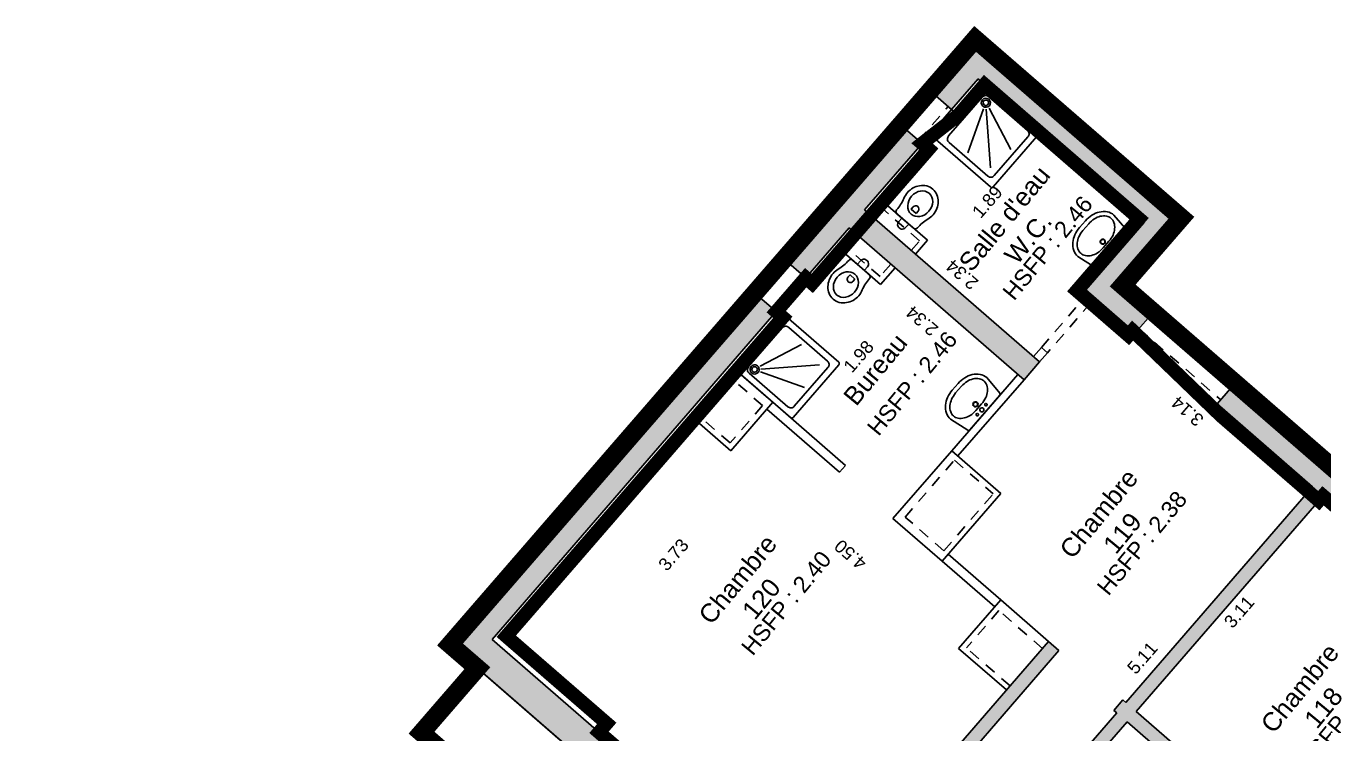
# Model space of a CAD drawing. Header units: metres. Extents: x 1653866.1 to 1653952.6, y 8210294.1 to 8210389.6.
# Drawn here: x 1653866.14 to 1653880.28, y 8210336.35 to 8210344.05 of the extents above; entities that cross this region are included whole.
import ezdxf

# ---------------------------------------------------------------- set-up
doc = ezdxf.new("R2010")
doc.units = ezdxf.units.M
doc.header["$PDMODE"] = 32
doc.header["$PDSIZE"] = -0.5
doc.linetypes.add('AXES', pattern=[2, 1.25, -0.25, 0.25, -0.25])
doc.linetypes.add('CACHE2', pattern=[0.1875, 0.125, -0.0625])
for name, color, linetype in [('GEX_BAT_allege', 161, 'Continuous'), ('GEX_BAT_cloison', 2, 'Continuous'), ('GEX_BAT_cloison_vitree', 141, 'Continuous'), ('GEX_BAT_coffrage', 221, 'Continuous'), ('GEX_BAT_fenetre', 4, 'Continuous'), ('GEX_BAT_gaine_tremie', 13, 'Continuous'), ('GEX_BAT_garde_corps', 181, 'Continuous'), ('GEX_BAT_linteau_cloison', 3, 'CACHE2'), ('GEX_BAT_mur', 1, 'Continuous'), ('GEX_MEP_txt_cot_alti', 51, 'Continuous'), ('GEX_MEP_txt_cot_plani', 30, 'Continuous'), ('GEX_MEP_txt_designation', 7, 'Continuous')]:
    doc.layers.add(name, color=color, linetype=linetype)
for name, color, linetype, true_color in [('GEX_EDS_sdp_1-habitation', 1, 'AXES', 0xff0000), ('GEX_EDS_shob_contour', 1, 'Continuous', 0xff0000), ('GEX_EDS_shon_snc', 7, 'Continuous', 0xbfff7f), ('GEX_EQU_sanitaire', 9, 'Continuous', 0x808080), ('GEX_MEP_mur_pochage', 7, 'Continuous', 0x999999)]:
    doc.layers.add(name, color=color, linetype=linetype, true_color=true_color)
doc.styles.add('G100TXT-cote', font='swissl.ttf')
doc.styles.add('G100TXT-droit', font='swissl.ttf', dxfattribs={"height": 0.2})
doc.styles.add('G100TXT-italic', font='swissli.ttf', dxfattribs={"height": 0.14})
doc.dimstyles.new('G100COT-libre', dxfattribs={"dimtxt": 0.14, "dimasz": 0.18, "dimexe": 0.18, "dimexo": 0.2, "dimgap": 0.09, "dimtad": 0, "dimzin": 0, "dimdsep": 46, "dimtxsty": 'G100TXT-cote', "dimblk1": 'OBLIQUE', "dimblk2": 'OBLIQUE', "dimsah": 1, "dimcen": 0.09, "dimse1": 1, "dimse2": 1, "dimsd1": 1, "dimsd2": 1, "dimclrd": 252, "dimaunit": 2, "dimadec": 3, "dimazin": 0, "dimtfac": 1, "dimtix": 1, "dimtofl": 0, "dimtmove": 0, "dimatfit": 3, "dimldrblk": 'OBLIQUE', "dimfxl": 0.18, "dimtolj": 1, "dimtzin": 0, "dimarcsym": 0})

# ---------------------------------------------------------------- blocks, each defined once
blk = doc.blocks.new('WC_sr')
at = {"layer": 'GEX_EQU_sanitaire'}
blk.add_lwpolyline([(-0.05, -0.1), (-0.05, -0.05, -1), (0.05, -0.05), (0.05, -0.1)], format="xyb", dxfattribs=at)
for points in [[(-0.12, -0.1), (0.12, -0.1, -0.414214), (0.15, -0.13, 0.079048), (0.173, -0.276, -0.079048), (0.185, -0.35, -0.083285), (0.172, -0.428, -0.09084), (0.134, -0.494, -0.104065), (0.073, -0.543, -0.115836), (0, -0.56, -0.115836), (-0.073, -0.543, -0.104065), (-0.134, -0.494, -0.09084), (-0.172, -0.428, -0.083285), (-0.185, -0.35, -0.079048), (-0.173, -0.276, 0.079048), (-0.15, -0.13, -0.414214), (-0.12, -0.1)], [(-0.035, -0.24), (0.035, -0.24), (0.035, -0.275, -1), (-0.035, -0.275)]]:
    blk.add_lwpolyline(points, format="xyb", close=True, dxfattribs=at)
blk.add_ellipse((0, -0.35), major_axis=(0, -0.15), ratio=0.833333, dxfattribs=at)
blk = doc.blocks.new('Douche_anc')
for p, q in [((-0.238, -0.207), (-0.052, -0.68)), ((-0.211, -0.189), (0.242, -0.642)), ((-0.193, -0.162), (0.28, -0.348))]:
    blk.add_line(p, q)
for points in [[(-0.38, -0.8, -0.414214), (-0.4, -0.78), (-0.4, -0.02, -0.414214), (-0.38, 0), (0.38, 0, -0.414214), (0.4, -0.02), (0.4, -0.78, -0.414214), (0.38, -0.8)], [(0.28, -0.07, -0.414214), (0.33, -0.12), (0.33, -0.68, -0.414214), (0.28, -0.73), (-0.28, -0.73, -0.414214), (-0.33, -0.68), (-0.33, -0.12, -0.414214), (-0.28, -0.07)], [(-0.21, -0.14, -1), (-0.31, -0.14, -1)], [(-0.23, -0.14, -1), (-0.29, -0.14, -1)]]:
    blk.add_lwpolyline(points, format="xyb", close=True)
blk = doc.blocks.new('Lav_vc')
at = {"layer": 'GEX_EQU_sanitaire'}
for points in [[(0.267, -0.014, 0.371491), (0.251, 0), (-0.251, 0, 0.371491), (-0.267, -0.014), (-0.3, -0.234, 0.13052), (-0.28, -0.31, 0.001378), (-0.279, -0.311, 0.106642), (-0.22, -0.376, 0.083438), (-0.142, -0.414, 0.072173), (-0.048, -0.428), (0.048, -0.428, 0.072173), (0.142, -0.414, 0.083438), (0.22, -0.376, 0.106642), (0.279, -0.311, 0.131922), (0.3, -0.234)], [(0.129, -0.099, 0.072173), (0.048, -0.088), (-0.048, -0.088, 0.072173), (-0.129, -0.099, 0.083438), (-0.192, -0.13, 0.106642), (-0.238, -0.18, 0.131922), (-0.252, -0.234, 0.131922), (-0.238, -0.287, 0.106642), (-0.192, -0.337, 0.083438), (-0.129, -0.368, 0.072173), (-0.048, -0.38), (0.048, -0.38, 0.072173), (0.129, -0.368, 0.083439), (0.192, -0.337, 0.106641), (0.238, -0.287, 0.131922), (0.252, -0.234, 0.131922), (0.238, -0.18, 0.106642), (0.192, -0.13, 0.083438)], [(-0.085, -0.048, -1), (-0.059, -0.048, -1)], [(0.028, -0.136, -1), (-0.028, -0.136, -1)], [(0.024, -0.136, -1), (-0.024, -0.136, -1)], [(-0.022, -0.044, -1), (0.022, -0.044, -1)], [(0.059, -0.048, -1), (0.085, -0.048, -1)]]:
    blk.add_lwpolyline(points, format="xyb", close=True, dxfattribs=at)
blk = doc.blocks.new('SAN_Lavabo_1vasque_classique')
at = {"layer": 'GEX_EQU_sanitaire'}
blk.add_blockref('Lav_vc', (0, 0), dxfattribs=at)
blk = doc.blocks.new('*D160')
at = {"layer": 'Defpoints', "color": 0, "transparency": 16777216}
for p in [(1653880.279, 8210338.932), (1653880.384, 8210338.842), (1653878.241, 8210336.583)]:
    blk.add_point(p, dxfattribs=at)
at = {"layer": 'GEX_MEP_txt_cot_plani', "color": 0, "transparency": 16777216, "insert": (1653879.365, 8210337.667), "char_height": 0.14, "attachment_point": 5, "rotation": 49.0604, "style": 'G100TXT-cote'}
blk.add_mtext('\\A1;3.11', dxfattribs=at)
blk = doc.blocks.new('_OBLIQUE')
at = {"color": 0, "linetype": 'ByBlock'}
blk.add_line((-0.5, -0.5), (0.5, 0.5), dxfattribs=at)
blk = doc.blocks.new('*D236')
at = {"layer": 'Defpoints', "color": 0, "transparency": 16777216}
for p in [(1653874.368, 8210339.745), (1653874.421, 8210339.698), (1653871.924, 8210336.927)]:
    blk.add_point(p, dxfattribs=at)
at = {"layer": 'GEX_MEP_txt_cot_plani', "color": 0, "transparency": 16777216, "insert": (1653873.199, 8210338.29), "char_height": 0.14, "attachment_point": 5, "rotation": 49.0604, "style": 'G100TXT-cote'}
blk.add_mtext('\\A1;3.73', dxfattribs=at)
blk = doc.blocks.new('*D237')
at = {"layer": 'Defpoints', "color": 0, "transparency": 16777216}
for p in [(1653873.427, 8210339.766), (1653873.427, 8210339.766), (1653876.828, 8210336.816)]:
    blk.add_point(p, dxfattribs=at)
at = {"layer": 'GEX_MEP_txt_cot_plani', "color": 0, "transparency": 16777216, "insert": (1653875.128, 8210338.291), "char_height": 0.14, "attachment_point": 5, "rotation": 139.0604, "style": 'G100TXT-cote'}
blk.add_mtext('\\A1;4.50', dxfattribs=at)
blk = doc.blocks.new('*D238')
at = {"layer": 'Defpoints', "color": 0, "transparency": 16777216}
for p in [(1653875.866, 8210341.198), (1653875.917, 8210341.154), (1653874.62, 8210339.658)]:
    blk.add_point(p, dxfattribs=at)
at = {"layer": 'GEX_MEP_txt_cot_plani', "color": 0, "transparency": 16777216, "insert": (1653875.217, 8210340.451), "char_height": 0.14, "attachment_point": 5, "rotation": 49.0604, "style": 'G100TXT-cote'}
blk.add_mtext('\\A1;1.98', dxfattribs=at)
blk = doc.blocks.new('*D239')
at = {"layer": 'Defpoints', "color": 0, "transparency": 16777216}
for p in [(1653875.026, 8210341.61), (1653876.793, 8210340.07), (1653876.796, 8210340.074)]:
    blk.add_point(p, dxfattribs=at)
at = {"layer": 'GEX_MEP_txt_cot_plani', "color": 0, "transparency": 16777216, "insert": (1653875.908, 8210340.838), "char_height": 0.14, "attachment_point": 5, "rotation": 139.0604, "style": 'G100TXT-cote'}
blk.add_mtext('\\A1;2.34', dxfattribs=at)
blk = doc.blocks.new('*D240')
at = {"layer": 'Defpoints', "color": 0, "transparency": 16777216}
for p in [(1653877.171, 8210342.909), (1653877.24, 8210342.849), (1653875.932, 8210341.481)]:
    blk.add_point(p, dxfattribs=at)
at = {"layer": 'GEX_MEP_txt_cot_plani', "color": 0, "transparency": 16777216, "insert": (1653876.62, 8210342.135), "char_height": 0.14, "attachment_point": 5, "rotation": 49.0604, "style": 'G100TXT-cote'}
blk.add_mtext('\\A1;1.89', dxfattribs=at)
blk = doc.blocks.new('*D241')
at = {"layer": 'Defpoints', "color": 0, "transparency": 16777216}
for p in [(1653875.395, 8210342.035), (1653875.46, 8210342.111), (1653877.165, 8210340.5)]:
    blk.add_point(p, dxfattribs=at)
at = {"layer": 'GEX_MEP_txt_cot_plani', "color": 0, "transparency": 16777216, "insert": (1653876.345, 8210341.343), "char_height": 0.14, "attachment_point": 5, "rotation": 139.0604, "style": 'G100TXT-cote'}
blk.add_mtext('\\A1;2.34', dxfattribs=at)
blk = doc.blocks.new('*D242')
at = {"layer": 'Defpoints', "color": 0, "transparency": 16777216}
for p in [(1653879.984, 8210339.095), (1653880.12, 8210338.978), (1653876.772, 8210335.117)]:
    blk.add_point(p, dxfattribs=at)
at = {"layer": 'GEX_MEP_txt_cot_plani', "color": 0, "transparency": 16777216, "insert": (1653878.31, 8210337.165), "char_height": 0.14, "attachment_point": 5, "rotation": 49.0604, "style": 'G100TXT-cote'}
blk.add_mtext('\\A1;5.11', dxfattribs=at)
blk = doc.blocks.new('*D243')
at = {"layer": 'Defpoints', "color": 0, "transparency": 16777216}
for p in [(1653877.607, 8210340.873), (1653877.616, 8210340.882), (1653879.979, 8210338.815)]:
    blk.add_point(p, dxfattribs=at)
at = {"layer": 'GEX_MEP_txt_cot_plani', "color": 0, "transparency": 16777216, "insert": (1653878.802, 8210339.854), "char_height": 0.14, "attachment_point": 5, "rotation": 139.0604, "style": 'G100TXT-cote'}
blk.add_mtext('\\A1;3.14', dxfattribs=at)

msp = doc.modelspace()

# ---------------------------------------------------------------- hatches: boundary and pattern name
at = {"layer": 'GEX_MEP_mur_pochage'}
h = msp.add_hatch(color=256, dxfattribs=at)
h.dxf.hatch_style = 1
h.paths.add_polyline_path([(1653876.487, 8210343.911), (1653875.996, 8210343.346), (1653876.23, 8210343.142), (1653876.519, 8210343.475), (1653878.327, 8210341.906), (1653877.694, 8210341.175), (1653878.233, 8210340.707), (1653878.43, 8210340.934), (1653878.095, 8210341.224), (1653878.735, 8210341.962)])
h = msp.add_hatch(color=256, dxfattribs=at)
h.dxf.hatch_style = 1
h.paths.add_polyline_path([(1653875.675, 8210342.975), (1653874.406, 8210341.512), (1653874.64, 8210341.309), (1653875.112, 8210341.853), (1653877.021, 8210340.197), (1653877.189, 8210340.391), (1653875.28, 8210342.047), (1653875.909, 8210342.772)])
h = msp.add_hatch(color=256, dxfattribs=at)
h.dxf.hatch_style = 1
h.paths.add_polyline_path([(1653874.085, 8210341.142), (1653870.763, 8210337.312), (1653872.269, 8210336.005), (1653872.493, 8210336.263), (1653871.221, 8210337.367), (1653874.319, 8210340.939)])
h = msp.add_hatch(color=256, dxfattribs=at)
h.dxf.hatch_style = 1
h.paths.add_polyline_path([(1653879.322, 8210340.16), (1653879.125, 8210339.934), (1653880.166, 8210339.03), (1653878.128, 8210336.681), (1653878.098, 8210336.707), (1653878, 8210336.594), (1653878.03, 8210336.568), (1653876.772, 8210335.117), (1653876.726, 8210335.157), (1653876.628, 8210335.043), (1653878.215, 8210333.667), (1653878.313, 8210333.781), (1653876.885, 8210335.019), (1653878.143, 8210336.47), (1653879.541, 8210335.257), (1653879.639, 8210335.371), (1653878.241, 8210336.583), (1653880.279, 8210338.932), (1653881.518, 8210337.858), (1653881.715, 8210338.084)])
h = msp.add_hatch(color=256, dxfattribs=at)
h.dxf.hatch_style = 1
h.paths.add_polyline_path([(1653877.287, 8210337.345), (1653875.76, 8210335.584), (1653875.874, 8210335.486), (1653875.979, 8210335.607), (1653876.024, 8210335.568), (1653876.122, 8210335.681), (1653876.077, 8210335.72), (1653877.4, 8210337.246)])

# ---------------------------------------------------------------- linework, layer by layer
at = {"layer": 'GEX_BAT_allege'}
for p, q in [((1653875.996, 8210343.346), (1653875.675, 8210342.975)), ((1653874.085, 8210341.142), (1653874.406, 8210341.512)), ((1653879.322, 8210340.16), (1653878.43, 8210340.934))]:
    msp.add_line(p, q, dxfattribs=at)
at = {"layer": 'GEX_BAT_cloison'}
for p, q in [((1653877.209, 8210340.55), (1653877.122, 8210340.449)), ((1653877.189, 8210340.391), (1653877.276, 8210340.491)), ((1653877.209, 8210340.55), (1653877.276, 8210340.491)), ((1653876.953, 8210340.255), (1653876.233, 8210339.424)), ((1653876.3, 8210339.366), (1653877.021, 8210340.197)), ((1653875.074, 8210339.264), (1653874.281, 8210339.952)), ((1653875.008, 8210339.189), (1653874.215, 8210339.877)), ((1653875.074, 8210339.264), (1653875.008, 8210339.189)), ((1653876.7, 8210337.721), (1653876.126, 8210338.219)), ((1653876.766, 8210337.797), (1653876.192, 8210338.295))]:
    msp.add_line(p, q, dxfattribs=at)
at = {"layer": 'GEX_BAT_cloison_vitree'}
for p, q in [((1653875.909, 8210342.772), (1653876.23, 8210343.142)), ((1653874.319, 8210340.939), (1653874.64, 8210341.309)), ((1653878.233, 8210340.707), (1653879.125, 8210339.934))]:
    msp.add_line(p, q, dxfattribs=at)
at = {"layer": 'GEX_BAT_coffrage'}
for p, q in [((1653876.302, 8210343.08), (1653876.59, 8210343.413)), ((1653876.302, 8210343.08), (1653876.23, 8210343.142)), ((1653875.909, 8210342.772), (1653875.981, 8210342.71)), ((1653875.352, 8210341.985), (1653875.981, 8210342.71)), ((1653877.595, 8210341.168), (1653878.274, 8210341.952)), ((1653874.711, 8210341.247), (1653875.183, 8210341.791)), ((1653874.711, 8210341.247), (1653874.64, 8210341.309)), ((1653877.595, 8210341.168), (1653878.158, 8210340.68)), ((1653874.39, 8210340.877), (1653874.319, 8210340.939)), ((1653871.376, 8210337.402), (1653874.39, 8210340.877)), ((1653878.203, 8210340.733), (1653878.158, 8210340.68)), ((1653879.214, 8210339.856), (1653879.168, 8210339.803)), ((1653879.168, 8210339.803), (1653880.12, 8210338.978)), ((1653872.471, 8210336.452), (1653871.376, 8210337.402)), ((1653872.387, 8210336.355), (1653872.471, 8210336.452))]:
    msp.add_line(p, q, dxfattribs=at)
at = {"layer": 'GEX_BAT_fenetre', "linetype": 'CACHE2'}
for p, q in [((1653875.871, 8210342.805), (1653876.192, 8210343.175)), ((1653874.281, 8210340.972), (1653874.602, 8210341.342)), ((1653878.272, 8210340.753), (1653879.164, 8210339.979))]:
    msp.add_line(p, q, dxfattribs=at)
at = {"layer": 'GEX_BAT_gaine_tremie', "linetype": 'CACHE2'}
for p, q in [((1653875.881, 8210341.711), (1653875.443, 8210342.091)), ((1653875.45, 8210341.321), (1653875.065, 8210341.655)), ((1653875.79, 8210341.605), (1653875.881, 8210341.711)), ((1653875.568, 8210341.457), (1653875.45, 8210341.321)), ((1653874.17, 8210339.916), (1653873.82, 8210340.22)), ((1653874.17, 8210339.916), (1653873.816, 8210339.508)), ((1653873.816, 8210339.508), (1653873.466, 8210339.812)), ((1653875.723, 8210338.701), (1653876.261, 8210339.32)), ((1653876.261, 8210339.32), (1653876.684, 8210338.953)), ((1653876.146, 8210338.334), (1653876.684, 8210338.953)), ((1653876.146, 8210338.334), (1653875.723, 8210338.701)), ((1653876.746, 8210337.682), (1653876.392, 8210337.274)), ((1653877.222, 8210337.269), (1653876.746, 8210337.682)), ((1653876.868, 8210336.861), (1653876.392, 8210337.274))]:
    msp.add_line(p, q, dxfattribs=at)
at = {"layer": 'GEX_BAT_gaine_tremie'}
for p, q in [((1653875.966, 8210341.717), (1653875.483, 8210342.136)), ((1653875.456, 8210341.236), (1653875.026, 8210341.61)), ((1653875.835, 8210341.566), (1653875.966, 8210341.717)), ((1653875.614, 8210341.417), (1653875.456, 8210341.236)), ((1653874.235, 8210339.992), (1653873.886, 8210340.295)), ((1653874.281, 8210339.952), (1653873.822, 8210339.424)), ((1653873.822, 8210339.424), (1653873.427, 8210339.766)), ((1653876.233, 8210339.424), (1653875.591, 8210338.684)), ((1653876.233, 8210339.424), (1653876.768, 8210338.959)), ((1653876.126, 8210338.219), (1653876.768, 8210338.959)), ((1653876.126, 8210338.219), (1653875.591, 8210338.684)), ((1653876.766, 8210337.797), (1653876.307, 8210337.268)), ((1653877.287, 8210337.345), (1653876.766, 8210337.797)), ((1653876.828, 8210336.816), (1653876.307, 8210337.268))]:
    msp.add_line(p, q, dxfattribs=at)
at = {"layer": 'GEX_BAT_garde_corps', "const_width": 0.03}
msp.add_lwpolyline([(1653872.62, 8210334.47), (1653870.452, 8210336.351), (1653871.061, 8210337.054)], dxfattribs=at)
at = {"layer": 'GEX_BAT_linteau_cloison'}
for p, q in [((1653877.209, 8210340.55), (1653877.681, 8210341.094)), ((1653877.748, 8210341.035), (1653877.276, 8210340.491))]:
    msp.add_line(p, q, dxfattribs=at)
at = {"layer": 'GEX_BAT_mur'}
for p, q in [((1653875.996, 8210343.346), (1653876.487, 8210343.911)), ((1653878.735, 8210341.962), (1653876.487, 8210343.911)), ((1653876.23, 8210343.142), (1653876.519, 8210343.475)), ((1653878.327, 8210341.906), (1653876.519, 8210343.475)), ((1653876.23, 8210343.142), (1653875.996, 8210343.346)), ((1653874.406, 8210341.512), (1653875.675, 8210342.975)), ((1653875.909, 8210342.772), (1653875.675, 8210342.975)), ((1653875.28, 8210342.047), (1653875.909, 8210342.772)), ((1653877.189, 8210340.391), (1653875.28, 8210342.047)), ((1653877.694, 8210341.175), (1653878.327, 8210341.906)), ((1653878.095, 8210341.224), (1653878.735, 8210341.962)), ((1653874.64, 8210341.309), (1653875.112, 8210341.853)), ((1653877.021, 8210340.197), (1653875.112, 8210341.853)), ((1653874.64, 8210341.309), (1653874.406, 8210341.512)), ((1653877.694, 8210341.175), (1653878.233, 8210340.707)), ((1653878.095, 8210341.224), (1653878.43, 8210340.934)), ((1653870.763, 8210337.312), (1653874.085, 8210341.142)), ((1653874.319, 8210340.939), (1653874.085, 8210341.142)), ((1653871.221, 8210337.367), (1653874.319, 8210340.939)), ((1653878.43, 8210340.934), (1653878.233, 8210340.707)), ((1653877.189, 8210340.391), (1653877.021, 8210340.197)), ((1653879.322, 8210340.16), (1653879.125, 8210339.934)), ((1653879.322, 8210340.16), (1653881.715, 8210338.084)), ((1653879.125, 8210339.934), (1653880.166, 8210339.03)), ((1653878.128, 8210336.681), (1653880.166, 8210339.03)), ((1653878.241, 8210336.583), (1653880.279, 8210338.932)), ((1653872.493, 8210336.263), (1653871.221, 8210337.367)), ((1653872.269, 8210336.005), (1653870.763, 8210337.312)), ((1653877.287, 8210337.345), (1653875.76, 8210335.584)), ((1653876.077, 8210335.72), (1653877.4, 8210337.246)), ((1653877.287, 8210337.345), (1653877.4, 8210337.246)), ((1653878, 8210336.594), (1653878.098, 8210336.707)), ((1653878.098, 8210336.707), (1653878.128, 8210336.681)), ((1653876.772, 8210335.117), (1653878.03, 8210336.568)), ((1653878, 8210336.594), (1653878.03, 8210336.568)), ((1653878.241, 8210336.583), (1653879.639, 8210335.371)), ((1653876.885, 8210335.019), (1653878.143, 8210336.47)), ((1653878.143, 8210336.47), (1653879.541, 8210335.257))]:
    msp.add_line(p, q, dxfattribs=at)
at = {"layer": 'GEX_EDS_sdp_1-habitation', "const_width": 0.15}
msp.add_lwpolyline([(1653881.518, 8210337.858), (1653880.279, 8210338.932), (1653880.233, 8210338.879), (1653880.12, 8210338.978), (1653879.168, 8210339.803), (1653878.203, 8210340.733), (1653878.158, 8210340.68), (1653877.595, 8210341.168), (1653878.274, 8210341.952), (1653876.59, 8210343.413), (1653876.302, 8210343.08), (1653875.909, 8210342.772), (1653875.981, 8210342.71), (1653874.711, 8210341.247), (1653874.64, 8210341.309), (1653874.319, 8210340.939), (1653874.39, 8210340.877), (1653871.376, 8210337.402), (1653872.471, 8210336.452), (1653872.387, 8210336.355), (1653873.453, 8210335.431)], dxfattribs=at)
at = {"layer": 'GEX_EDS_shob_contour', "const_width": 0.2}
msp.add_lwpolyline([(1653894.683, 8210326.835), (1653886.466, 8210333.962), (1653878.095, 8210341.224), (1653878.735, 8210341.962), (1653876.487, 8210343.911), (1653870.763, 8210337.312), (1653871.061, 8210337.054), (1653870.452, 8210336.351), (1653872.62, 8210334.47), (1653866.281, 8210327.163), (1653873.375, 8210321.01), (1653880.286, 8210328.978), (1653900.681, 8210311.286)], dxfattribs=at)
at = {"layer": 'GEX_EDS_shon_snc'}
msp.add_lwpolyline([(1653871.061, 8210337.054), (1653870.452, 8210336.351), (1653872.62, 8210334.47), (1653873.229, 8210335.173)], close=True, dxfattribs=at)

# ---------------------------------------------------------------- block references
at = {"rotation": 229.0604427363216}
for p in [(1653877.98, 8210341.612), (1653876.593, 8210339.84)]:
    msp.add_blockref('SAN_Lavabo_1vasque_classique', p, dxfattribs=at)
at = {"layer": 'GEX_EQU_sanitaire'}
for name, p, rotation in [('Douche_anc', (1653876.892, 8210343.151), 319.0604419515952), ('WC_sr', (1653875.659, 8210341.851), 139.0604426595161)]:
    msp.add_blockref(name, p, dxfattribs=dict(at, rotation=rotation))
at = {"layer": 'GEX_EQU_sanitaire', "xscale": -1}
for name, p, rotation in [('WC_sr', (1653875.307, 8210341.498), 319.0604429655252), ('Douche_anc', (1653874.188, 8210340.033), 139.0604425655318)]:
    msp.add_blockref(name, p, dxfattribs=dict(at, rotation=rotation))

# ---------------------------------------------------------------- texts
at = {"layer": 'GEX_MEP_txt_cot_alti', "char_height": 0.18, "width": 1.56754, "attachment_point": 1, "rotation": 50.5279, "style": 'G100TXT-italic'}
for s, insert in [('HSFP : 2.46', (1653876.772, 8210341.163)), ('HSFP : 2.46', (1653875.295, 8210339.687)), ('HSFP : 2.38', (1653877.8, 8210337.947)), ('HSFP : 2.40', (1653873.923, 8210337.293)), ('HSFP : 2.43', (1653879.992, 8210336.045))]:
    msp.add_mtext(s, dxfattribs=dict(at, insert=insert))
at = {"layer": 'GEX_MEP_txt_designation', "char_height": 0.2, "width": 1.97385, "attachment_point": 5, "rotation": 50.5279, "style": 'G100TXT-droit'}
for s, insert in [("Salle d'eau\\PW.C.", (1653876.936, 8210341.847)), ('Bureau', (1653875.4, 8210340.309)), ('Chambre \\P119', (1653877.964, 8210338.631)), ('Chambre \\P120', (1653874.028, 8210337.915)), ('Chambre \\P118', (1653880.156, 8210336.729))]:
    msp.add_mtext(s, dxfattribs=dict(at, insert=insert))

# ---------------------------------------------------------------- dimensions: what is measured, and where the dimension line sits
at = {"layer": 'GEX_MEP_txt_cot_plani'}
dim = msp.add_linear_dim(base=(1653877.24, 8210342.849), p1=(1653875.932, 8210341.481), p2=(1653877.171, 8210342.909), angle=49.0604, dimstyle='G100COT-libre', dxfattribs=at)
dim.commit()
dim.dimension.update_dxf_attribs({"geometry": '*D240', "text_midpoint": (1653876.62, 8210342.135), "dimtype": 161})
for p1, p2, distance, picture, middle in [((1653877.165, 8210340.5), (1653875.395, 8210342.035), -0.1, '*D241', (1653876.345, 8210341.343)), ((1653875.026, 8210341.61), (1653876.796, 8210340.074), -0.005, '*D239', (1653875.908, 8210340.838)), ((1653874.62, 8210339.658), (1653875.917, 8210341.154), 0.068, '*D238', (1653875.217, 8210340.451)), ((1653879.979, 8210338.815), (1653877.607, 8210340.873), -0.013, '*D243', (1653878.802, 8210339.854)), ((1653876.828, 8210336.816), (1653873.427, 8210339.766), 0, '*D237', (1653875.128, 8210338.291)), ((1653871.924, 8210336.927), (1653874.368, 8210339.745), -0.07, '*D236', (1653873.199, 8210338.29)), ((1653876.772, 8210335.117), (1653880.12, 8210338.978), 0.18, '*D242', (1653878.31, 8210337.165)), ((1653878.241, 8210336.583), (1653880.279, 8210338.932), -0.138, '*D160', (1653879.365, 8210337.667))]:
    dim = msp.add_aligned_dim(p1=p1, p2=p2, distance=distance, dimstyle='G100COT-libre', dxfattribs=at)
    dim.commit()
    dim.dimension.update_dxf_attribs({"geometry": picture, "text_midpoint": middle})

doc.saveas('drawing.dxf')
